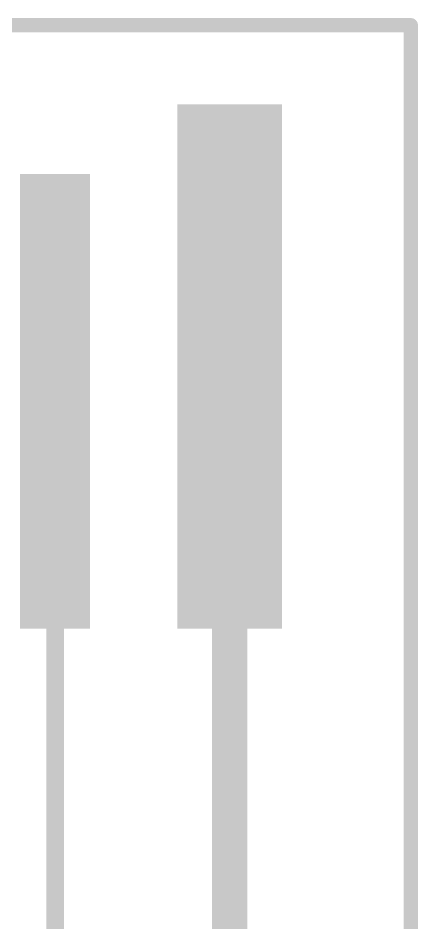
# Model space of a CAD drawing. Extents: x -16.5 to 33.1, y -17.8 to 72.5.
# Drawn here: x 16.98 to 22.71, y 59.55 to 72.49 of the extents above; entities that cross this region are included whole.
import ezdxf

# ---------------------------------------------------------------- set-up
doc = ezdxf.new("R2010")
doc.units = 0
doc.layers.add('1', color=22, linetype='CONTINUOUS')
doc.layers.add('20', color=7, linetype='CONTINUOUS')

# ---------------------------------------------------------------- blocks, each defined once
blk = doc.blocks.new('RECT')
blk.add_solid([(-0.5, -0.5), (0.5, -0.5), (-0.5, 0.5), (0.5, 0.5)])

msp = doc.modelspace()

# ---------------------------------------------------------------- linework, layer by layer
at = {"layer": '1'}
for points, const_width in [([(20.01, 67.51), (20.01, 56.388)], 0.508), ([(17.51, 67.01), (17.51, 57.15)], 0.254)]:
    msp.add_lwpolyline(points, dxfattribs=dict(at, const_width=const_width))
for points, const_width in [([(20.137, 67.51, 1), (19.883, 67.51)], 0.254), ([(17.5735, 67.01, 1), (17.4465, 67.01)], 0.127)]:
    msp.add_lwpolyline(points, format="xyb", dxfattribs=dict(at, const_width=const_width))
at = {"layer": '20', "const_width": 0.2032}
for points in [[(10.414, 72.39), (22.606, 72.39)], [(22.606, 58.42), (22.606, 72.39)]]:
    msp.add_lwpolyline(points, dxfattribs=at)
at = {"layer": '20', "const_width": 0.1016}
for points in [[(22.6568, 72.39, 1), (22.5552, 72.39)], [(22.606, 72.3392, 1), (22.606, 72.4408)]]:
    msp.add_lwpolyline(points, format="xyb", dxfattribs=at)

# ---------------------------------------------------------------- block references
at = {"layer": '1', "xscale": 7.5, "yscale": 1.5, "rotation": 270}
msp.add_blockref('RECT', (20.01, 67.51), dxfattribs=at)
at = {"layer": '1', "xscale": 6.5, "rotation": 270}
msp.add_blockref('RECT', (17.51, 67.01), dxfattribs=at)

doc.saveas('drawing.dxf')
